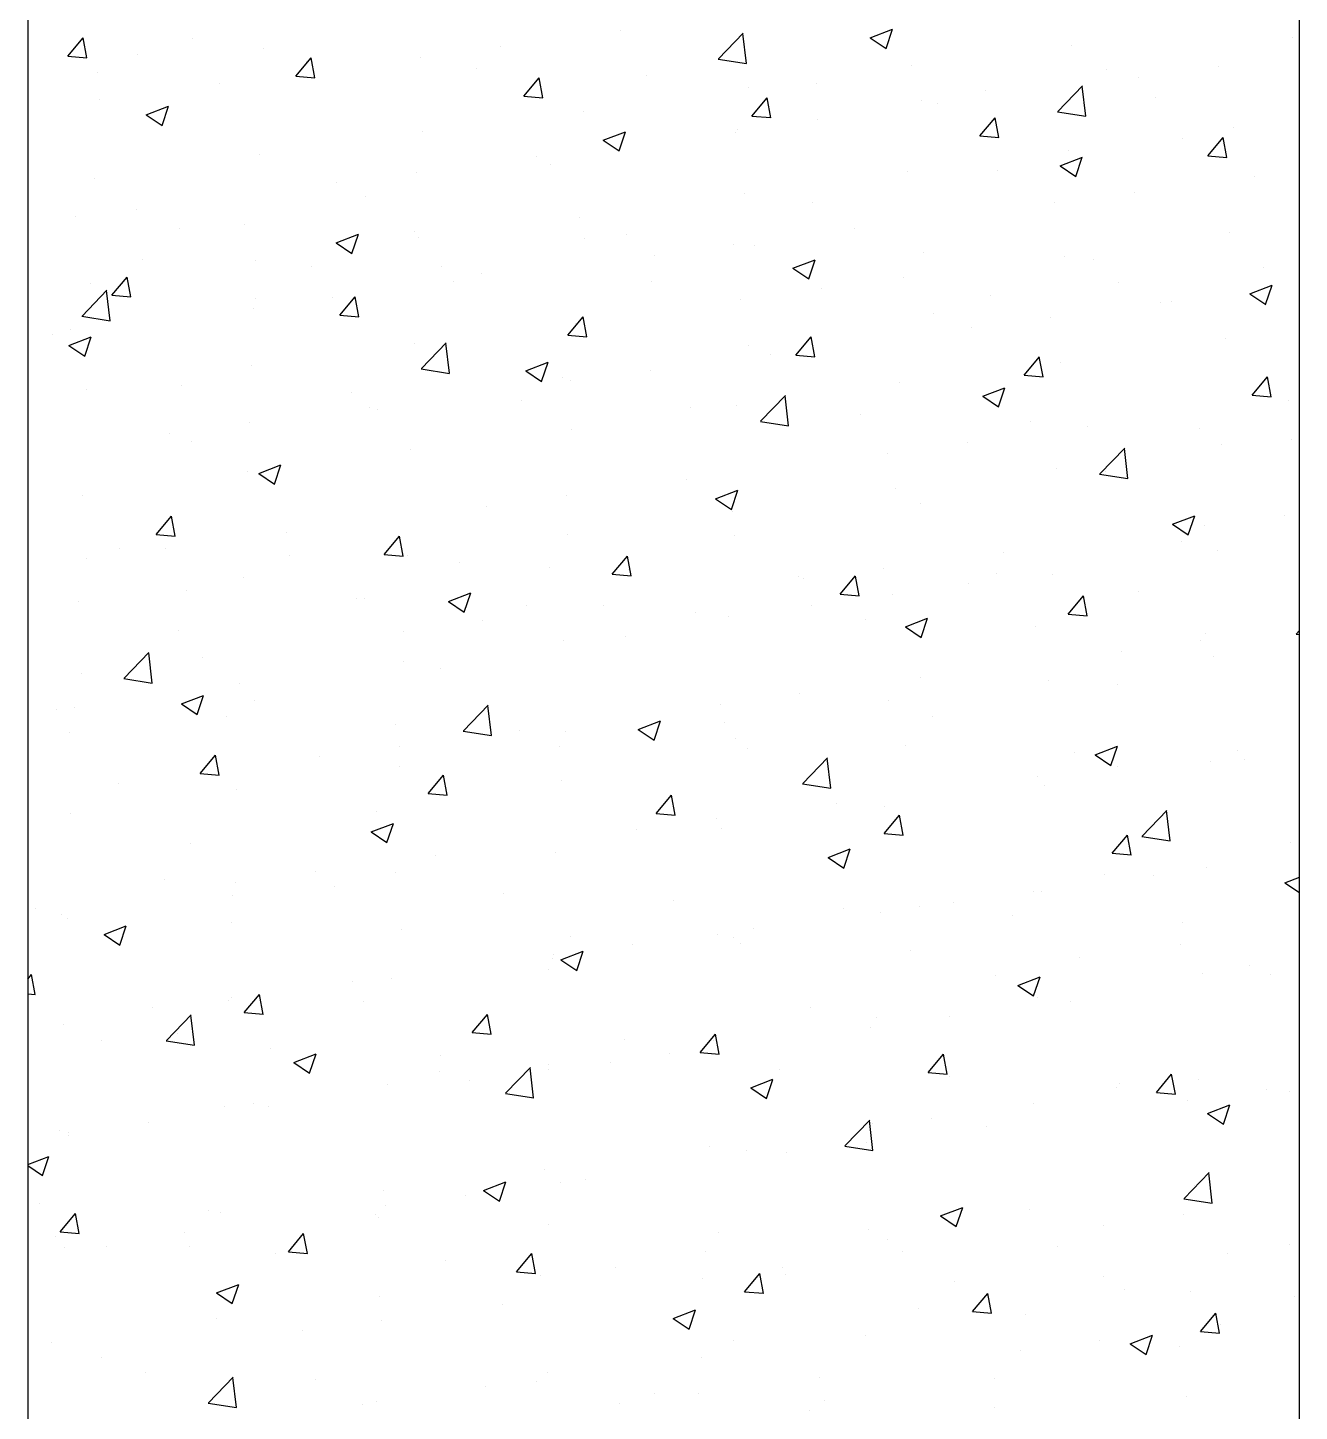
# Model space of a CAD drawing. Header units: millimetres. Extents: x 331487 to 517269, y 198509 to 399936.
# Drawn here: x 419945.7 to 420345.7, y 388066.4 to 388501.7 of the extents above; entities that cross this region are included whole.
import ezdxf

# ---------------------------------------------------------------- set-up
doc = ezdxf.new("R2010")
doc.units = ezdxf.units.MM
doc.header["$MEASUREMENT"] = 0
doc.layers.add('COLUMN', color=6, linetype='Continuous')

msp = doc.modelspace()

# ---------------------------------------------------------------- linework, layer by layer
at = {"layer": 'COLUMN'}
for p, q in [((419945.71, 399936.48), (419945.71, 381283.05)), ((420345.71, 381283.05), (420345.71, 399936.48))]:
    msp.add_line(p, q, dxfattribs=at)
at = {"layer": 'COLUMN', "color": 2, "linetype": 'Continuous'}
for p, q in [((420132.2, 388500.66), (420132.2, 388500.66)), ((420163.01, 388491.84), (420170.8, 388499.96)), ((420171.81, 388490.37), (420170.71, 388499.86)), ((420210.76, 388498.51), (420217.77, 388501.2)), ((420215.73, 388495.15), (420217.76, 388501.2)), ((419958.33, 388492.73), (419963.15, 388498.47)), ((419964.3, 388492.2), (419963.14, 388498.47)), ((419997.63, 388498.26), (419997.63, 388498.26)), ((420019.76, 388495.14), (420019.76, 388495.14)), ((420094.33, 388495.67), (420094.33, 388495.67)), ((420210.76, 388498.51), (420215.74, 388495.16)), ((420274.19, 388496.23), (420274.19, 388496.23)), ((420343.41, 388498.65), (420343.41, 388498.65)), ((419958.33, 388492.73), (419964.3, 388492.2)), ((419980.15, 388493.26), (419980.15, 388493.26)), ((420030.05, 388486.45), (420034.87, 388492.2)), ((420033.53, 388491), (420033.53, 388491)), ((420036.03, 388485.92), (420034.87, 388492.19)), ((420069.29, 388492.38), (420069.29, 388492.38)), ((420162.92, 388491.75), (420171.82, 388490.37)), ((419967.82, 388487.64), (419967.82, 388487.64)), ((420030.05, 388486.45), (420036.03, 388485.93)), ((420086.92, 388488.75), (420086.92, 388488.75)), ((420140.3, 388486.49), (420140.3, 388486.49)), ((420223.68, 388489.83), (420223.68, 388489.83)), ((420285.09, 388488.64), (420285.09, 388488.64)), ((420295.11, 388486.13), (420295.11, 388486.13)), ((420320.15, 388489.42), (420320.15, 388489.42)), ((420006.14, 388484.06), (420006.14, 388484.06)), ((420101.78, 388480.18), (420106.6, 388485.92)), ((420107.75, 388479.65), (420106.6, 388485.91)), ((420172.34, 388482.79), (420172.34, 388482.79)), ((420193.68, 388484.24), (420193.68, 388484.24)), ((420247.06, 388481.98), (420247.06, 388481.98)), ((420269.74, 388475.29), (420277.53, 388483.41)), ((420278.54, 388473.82), (420277.43, 388483.31)), ((419968.27, 388479.08), (419968.27, 388479.08)), ((420101.78, 388480.18), (420107.76, 388479.65)), ((420173.51, 388473.9), (420178.33, 388479.65)), ((420179.48, 388473.37), (420178.32, 388479.64)), ((420226.77, 388478.63), (420226.77, 388478.63)), ((420231.96, 388477.81), (420231.96, 388477.81)), ((420300.44, 388479.72), (420300.44, 388479.72)), ((419983.03, 388474.27), (419990.03, 388476.95)), ((419983.03, 388474.27), (419988, 388470.91)), ((419988, 388470.91), (419990.03, 388476.95)), ((420120.4, 388475.29), (420120.4, 388475.29)), ((420173.51, 388473.9), (420179.48, 388473.38)), ((420245.23, 388467.63), (420250.05, 388473.37)), ((420251.21, 388467.1), (420250.05, 388473.36)), ((420269.65, 388475.19), (420278.54, 388473.81)), ((420069.89, 388468.89), (420069.89, 388468.89)), ((420126.74, 388466.26), (420133.74, 388468.95)), ((420131.71, 388462.9), (420133.74, 388468.94)), ((420169.05, 388469.53), (420169.05, 388469.53)), ((420194.08, 388472.83), (420194.08, 388472.83)), ((420324.92, 388470.44), (420324.92, 388470.44)), ((420126.74, 388466.26), (420131.72, 388462.9)), ((420168.45, 388468.62), (420168.45, 388468.62)), ((420245.23, 388467.63), (420251.21, 388467.1)), ((420309.05, 388466.69), (420309.05, 388466.69)), ((420316.96, 388461.35), (420321.78, 388467.1)), ((420322.93, 388460.82), (420321.77, 388467.09)), ((420018.55, 388461.85), (420018.55, 388461.85)), ((420105.89, 388461.22), (420105.89, 388461.22)), ((420270.45, 388458.25), (420277.46, 388460.94)), ((420272.98, 388462.94), (420272.98, 388462.94)), ((420275.42, 388454.89), (420277.45, 388460.93)), ((420316.96, 388461.35), (420322.93, 388460.83)), ((420068.02, 388456.23), (420068.02, 388456.23)), ((420110.14, 388458.61), (420110.14, 388458.61)), ((420222.47, 388456.54), (420222.47, 388456.54)), ((420250.73, 388456.68), (420250.73, 388456.68)), ((420270.45, 388458.25), (420275.43, 388454.89)), ((419966.61, 388454.35), (419966.61, 388454.35)), ((420042.99, 388452.94), (420042.99, 388452.94)), ((420331.71, 388454.97), (420331.71, 388454.97)), ((420051.82, 388448.6), (420051.82, 388448.6)), ((420171.12, 388449.5), (420171.12, 388449.5)), ((420293.84, 388449.98), (420293.84, 388449.98)), ((419979.83, 388444.62), (419979.83, 388444.62)), ((420192.42, 388446.66), (420192.42, 388446.66)), ((420268.8, 388446.69), (420268.8, 388446.69)), ((419960.68, 388442.16), (419960.68, 388442.16)), ((419993.5, 388438.59), (419993.5, 388438.59)), ((420014.06, 388439.9), (420014.06, 388439.9)), ((420119.18, 388442), (420119.18, 388442)), ((420205.65, 388438.37), (420205.65, 388438.37)), ((420042.72, 388434), (420049.72, 388436.69)), ((420042.72, 388434), (420047.69, 388430.65)), ((420047.69, 388430.65), (420049.72, 388436.69)), ((420067.44, 388437.65), (420067.44, 388437.65)), ((420068.67, 388435.6), (420068.67, 388435.6)), ((420120.82, 388435.39), (420120.82, 388435.39)), ((420134.1, 388436.65), (420134.1, 388436.65)), ((420323.7, 388437.15), (420323.7, 388437.15)), ((420142.74, 388430.09), (420142.74, 388430.09)), ((420167.78, 388433.39), (420167.78, 388433.39)), ((420174.21, 388433.14), (420174.21, 388433.14)), ((420227.59, 388430.88), (420227.59, 388430.88)), ((420271.76, 388429.65), (420271.76, 388429.65)), ((419981.76, 388428.73), (419981.76, 388428.73)), ((420017.33, 388428.56), (420017.33, 388428.56)), ((420035.14, 388426.47), (420035.14, 388426.47)), ((420075.78, 388426.64), (420075.78, 388426.64)), ((420186.43, 388426), (420193.43, 388428.68)), ((420186.43, 388426), (420191.41, 388422.64)), ((420191.4, 388422.64), (420193.43, 388428.68)), ((420280.97, 388428.63), (420280.97, 388428.63)), ((420334.35, 388426.37), (420334.35, 388426.37)), ((419965.39, 388421.06), (419965.39, 388421.06)), ((419972.2, 388417.51), (419977.02, 388423.25)), ((419978.18, 388416.98), (419977.02, 388423.25)), ((420079.59, 388421.78), (420079.59, 388421.78)), ((420088.53, 388424.21), (420088.53, 388424.21)), ((420141.91, 388421.96), (420141.91, 388421.96)), ((420221.25, 388423.25), (420221.25, 388423.25)), ((420288.93, 388421.68), (420288.93, 388421.68)), ((419962.82, 388410.98), (419970.61, 388419.1)), ((419971.62, 388409.51), (419970.52, 388419)), ((419972.2, 388417.51), (419978.18, 388416.99)), ((420017.46, 388416.63), (420017.46, 388416.63)), ((420041.71, 388416.79), (420041.71, 388416.79)), ((420043.93, 388411.23), (420048.75, 388416.98)), ((420049.9, 388410.7), (420048.75, 388416.97)), ((420195.29, 388419.7), (420195.29, 388419.7)), ((420248.67, 388417.45), (420248.67, 388417.45)), ((420330.15, 388417.99), (420337.15, 388420.67)), ((420330.15, 388417.99), (420335.12, 388414.63)), ((420335.11, 388414.63), (420337.14, 388420.67)), ((420016.68, 388413.49), (420016.68, 388413.49)), ((420169.91, 388416.21), (420169.91, 388416.21)), ((420302.06, 388415.19), (420302.06, 388415.19)), ((420305.41, 388415.53), (420305.41, 388415.53)), ((419962.73, 388410.89), (419971.63, 388409.51)), ((420043.93, 388411.23), (420049.91, 388410.71)), ((420115.65, 388404.96), (420120.48, 388410.7)), ((420117.97, 388408.71), (420117.97, 388408.71)), ((420121.63, 388404.43), (420120.47, 388410.7)), ((420230.61, 388411.67), (420230.61, 388411.67)), ((420267.53, 388410.54), (420267.53, 388410.54)), ((419953.53, 388405.18), (419953.53, 388405.18)), ((419958.7, 388401.75), (419965.7, 388404.44)), ((419959.14, 388406.62), (419959.14, 388406.62)), ((419963.67, 388398.39), (419965.69, 388404.44)), ((420115.65, 388404.96), (420121.63, 388404.44)), ((420187.38, 388398.68), (420192.2, 388404.43)), ((420193.35, 388398.15), (420192.2, 388404.42)), ((420242.5, 388407.25), (420242.5, 388407.25)), ((420322.48, 388403.86), (420322.48, 388403.86)), ((419958.7, 388401.75), (419963.67, 388398.4)), ((420067.46, 388402.31), (420067.46, 388402.31)), ((420069.55, 388394.43), (420077.34, 388402.55)), ((420078.35, 388392.96), (420077.24, 388402.45)), ((420172.29, 388401.66), (420172.29, 388401.66)), ((420016.11, 388395.27), (420016.11, 388395.27)), ((420102.41, 388393.74), (420109.41, 388396.43)), ((420107.38, 388390.39), (420109.41, 388396.43)), ((420179.34, 388398.93), (420179.34, 388398.93)), ((420187.38, 388398.68), (420193.36, 388398.16)), ((420259.11, 388392.41), (420263.93, 388398.15)), ((420265.08, 388391.88), (420263.92, 388398.15)), ((420270.54, 388396.36), (420270.54, 388396.36)), ((420069.46, 388394.33), (420078.35, 388392.95)), ((420102.41, 388393.74), (420107.38, 388390.39)), ((420113.97, 388391.65), (420113.97, 388391.65)), ((420116.44, 388390.65), (420116.44, 388390.65)), ((420141.47, 388393.95), (420141.47, 388393.95)), ((420259.11, 388392.41), (420265.08, 388391.88)), ((420330.83, 388386.13), (420335.65, 388391.88)), ((420336.81, 388385.6), (420335.65, 388391.87)), ((419964.17, 388387.77), (419964.17, 388387.77)), ((419994.16, 388389.07), (419994.16, 388389.07)), ((420047.55, 388386.82), (420047.55, 388386.82)), ((420220.03, 388389.96), (420220.03, 388389.96)), ((420246.12, 388385.73), (420253.12, 388388.42)), ((420251.09, 388382.38), (420253.12, 388388.42)), ((420330.83, 388386.13), (420336.81, 388385.61)), ((420053.28, 388382.34), (420053.28, 388382.34)), ((420100.93, 388384.56), (420100.93, 388384.56)), ((420154.31, 388382.31), (420154.31, 388382.31)), ((420168.69, 388382.92), (420168.69, 388382.92)), ((420176.27, 388377.88), (420184.06, 388385.99)), ((420185.07, 388376.4), (420183.97, 388385.9)), ((420246.12, 388385.73), (420251.1, 388382.38)), ((420342.25, 388384.4), (420342.25, 388384.4)), ((420015.41, 388377.35), (420015.41, 388377.35)), ((420055.65, 388381.64), (420055.65, 388381.64)), ((420176.18, 388377.78), (420185.07, 388376.4)), ((420207.69, 388380.05), (420207.69, 388380.05)), ((420261.08, 388377.79), (420261.08, 388377.79)), ((419990.37, 388374.05), (419990.37, 388374.05)), ((420116.75, 388375.42), (420116.75, 388375.42)), ((420279.1, 388376.09), (420279.1, 388376.09)), ((420314.46, 388375.54), (420314.46, 388375.54)), ((419997.33, 388371.63), (419997.33, 388371.63)), ((420066.24, 388369.02), (420066.24, 388369.02)), ((420241.22, 388371.1), (420241.22, 388371.1)), ((420283, 388361.33), (420290.78, 388369.44)), ((420291.8, 388359.85), (420290.69, 388369.35)), ((420321.27, 388370.57), (420321.27, 388370.57)), ((420343.12, 388372.02), (420343.12, 388372.02)), ((420216.19, 388367.81), (420216.19, 388367.81)), ((420014.9, 388361.98), (420014.9, 388361.98)), ((420018.39, 388361.49), (420025.39, 388364.18)), ((420018.39, 388361.49), (420023.36, 388358.13)), ((420023.36, 388358.13), (420025.38, 388364.18)), ((420269.33, 388363.07), (420269.33, 388363.07)), ((420282.9, 388361.23), (420291.8, 388359.85)), ((420284.8, 388362.01), (420284.8, 388362.01)), ((420153.04, 388359.49), (420153.04, 388359.49)), ((420162.1, 388353.48), (420169.1, 388356.17)), ((420167.07, 388350.12), (420169.1, 388356.17)), ((420218.82, 388356.67), (420218.82, 388356.67)), ((419962.96, 388354.48), (419962.96, 388354.48)), ((420090.13, 388351.21), (420090.13, 388351.21)), ((420115.16, 388354.5), (420115.16, 388354.5)), ((420162.1, 388353.48), (420167.08, 388350.13)), ((420226.48, 388352), (420226.48, 388352)), ((419986.08, 388342.29), (419990.9, 388348.03)), ((419992.05, 388341.76), (419990.9, 388348.03)), ((420167.47, 388349.63), (420167.47, 388349.63)), ((420305.81, 388345.47), (420312.82, 388348.16)), ((420310.78, 388342.12), (420312.81, 388348.16)), ((420340.98, 388348.26), (420340.98, 388348.26)), ((420026.97, 388342.89), (420026.97, 388342.89)), ((420305.81, 388345.47), (420310.79, 388342.12)), ((420315.95, 388344.96), (420315.95, 388344.96)), ((419986.08, 388342.29), (419992.05, 388341.77)), ((420057.8, 388336.01), (420062.62, 388341.76)), ((420063.78, 388335.48), (420062.62, 388341.75)), ((420115.54, 388342.13), (420115.54, 388342.13)), ((420168.16, 388341.99), (420168.16, 388341.99)), ((420308.76, 388340.06), (420308.76, 388340.06)), ((419964.07, 388334.61), (419964.07, 388334.61)), ((419974.69, 388337.97), (419974.69, 388337.97)), ((419989.1, 388337.91), (419989.1, 388337.91)), ((420028.07, 388335.72), (420028.07, 388335.72)), ((420057.8, 388336.01), (420063.78, 388335.49)), ((420065.03, 388335.73), (420065.03, 388335.73)), ((420129.53, 388329.74), (420134.35, 388335.48)), ((420135.5, 388329.21), (420134.35, 388335.48)), ((420252.79, 388336.65), (420252.79, 388336.65)), ((420320.05, 388337.28), (420320.05, 388337.28)), ((420081.46, 388333.46), (420081.46, 388333.46)), ((420109.84, 388331.98), (420109.84, 388331.98)), ((420129.53, 388329.74), (420135.51, 388329.22)), ((420134.84, 388331.21), (420134.84, 388331.21)), ((420214.92, 388331.66), (420214.92, 388331.66)), ((420250.44, 388330.05), (420250.44, 388330.05)), ((420268.11, 388329.78), (420268.11, 388329.78)), ((420013.68, 388328.69), (420013.68, 388328.69)), ((420188.22, 388328.95), (420188.22, 388328.95)), ((420189.88, 388328.36), (420189.88, 388328.36)), ((420201.26, 388323.46), (420206.08, 388329.21)), ((420207.23, 388322.93), (420206.07, 388329.2)), ((420241.6, 388326.69), (420241.6, 388326.69)), ((419961.74, 388321.19), (419961.74, 388321.19)), ((419995.78, 388324.54), (419995.78, 388324.54)), ((420049.16, 388322.28), (420049.16, 388322.28)), ((420051.52, 388321.97), (420051.52, 388321.97)), ((420078.08, 388321.23), (420085.08, 388323.92)), ((420078.08, 388321.23), (420083.05, 388317.87)), ((420083.05, 388317.87), (420085.08, 388323.91)), ((420201.26, 388323.46), (420207.23, 388322.94)), ((420217.6, 388323.38), (420217.6, 388323.38)), ((420272.98, 388317.19), (420277.8, 388322.93)), ((420278.96, 388316.66), (420277.8, 388322.93)), ((420294.98, 388324.44), (420294.98, 388324.44)), ((420102.54, 388320.03), (420102.54, 388320.03)), ((420126.73, 388320.05), (420126.73, 388320.05)), ((420155.92, 388317.77), (420155.92, 388317.77)), ((420192.12, 388320.04), (420192.12, 388320.04)), ((420272.98, 388317.19), (420278.96, 388316.67)), ((420088.86, 388315.06), (420088.86, 388315.06)), ((420166.26, 388316.34), (420166.26, 388316.34)), ((420209.3, 388315.52), (420209.3, 388315.52)), ((420221.79, 388313.22), (420228.79, 388315.91)), ((420221.79, 388313.22), (420226.77, 388309.86)), ((420226.76, 388309.86), (420228.79, 388315.9)), ((420262.69, 388313.26), (420262.69, 388313.26)), ((420344.71, 388310.91), (420345.71, 388312.1)), ((419993.2, 388311.96), (419993.2, 388311.96)), ((420063.82, 388311.77), (420063.82, 388311.77)), ((420114.32, 388308.84), (420114.32, 388308.84)), ((420133.8, 388310.03), (420133.8, 388310.03)), ((420314.67, 388308.82), (420314.67, 388308.82)), ((420316.07, 388311.01), (420316.07, 388311.01)), ((420344.71, 388310.91), (420345.71, 388310.83)), ((419976.08, 388297.02), (419983.87, 388305.13)), ((419984.88, 388295.54), (419983.78, 388305.04)), ((420000.67, 388303.45), (420000.67, 388303.45)), ((420289.64, 388305.52), (420289.64, 388305.52)), ((420318.84, 388303.99), (420318.84, 388303.99)), ((420063.81, 388302.44), (420063.81, 388302.44)), ((420075.48, 388300.01), (420075.48, 388300.01)), ((419962.79, 388298.47), (419962.79, 388298.47)), ((419975.99, 388296.92), (419984.88, 388295.54)), ((420012.47, 388295.4), (420012.47, 388295.4)), ((420226.48, 388297.2), (420226.48, 388297.2)), ((420266.9, 388296.49), (420266.9, 388296.49)), ((420288.63, 388295.05), (420288.63, 388295.05)), ((419994.06, 388288.97), (420001.06, 388291.66)), ((419999.03, 388285.62), (420001.05, 388291.66)), ((420188.61, 388292.22), (420188.61, 388292.22)), ((419954.8, 388287.14), (419954.8, 388287.14)), ((419960.53, 388287.9), (419960.53, 388287.9)), ((419994.06, 388288.97), (419999.03, 388285.62)), ((420017.16, 388290), (420017.16, 388290)), ((420082.8, 388280.47), (420090.59, 388288.58)), ((420091.61, 388278.99), (420090.5, 388288.49)), ((420163.58, 388288.92), (420163.58, 388288.92)), ((420216.39, 388290.09), (420216.39, 388290.09)), ((420008.18, 388284.89), (420008.18, 388284.89)), ((420061.56, 388282.63), (420061.56, 388282.63)), ((420137.77, 388280.97), (420144.77, 388283.65)), ((420142.74, 388277.61), (420144.77, 388283.65)), ((420165.04, 388283.05), (420165.04, 388283.05)), ((420230.31, 388285.04), (420230.31, 388285.04)), ((419958.85, 388279.99), (419958.85, 388279.99)), ((420082.71, 388280.37), (420091.61, 388278.99)), ((420100.42, 388280.61), (420100.42, 388280.61)), ((420114.94, 388280.38), (420114.94, 388280.38)), ((420137.77, 388280.97), (420142.74, 388277.61)), ((420168.32, 388278.12), (420168.32, 388278.12)), ((420062.55, 388275.62), (420062.55, 388275.62)), ((420113.1, 388275.55), (420113.1, 388275.55)), ((420171.99, 388275.03), (420171.99, 388275.03)), ((420221.71, 388275.86), (420221.71, 388275.86)), ((420275.09, 388273.61), (420275.09, 388273.61)), ((420281.48, 388272.96), (420288.48, 388275.64)), ((420281.48, 388272.96), (420286.46, 388269.6)), ((420286.45, 388269.6), (420288.48, 388275.64)), ((420326.24, 388274.36), (420326.24, 388274.36)), ((419999.95, 388267.07), (420004.77, 388272.82)), ((420005.93, 388266.54), (420004.77, 388272.81)), ((420037.51, 388272.33), (420037.51, 388272.33)), ((420062.59, 388269.15), (420062.59, 388269.15)), ((420189.53, 388263.91), (420197.32, 388272.03)), ((420198.33, 388262.44), (420197.23, 388271.94)), ((420288.37, 388269.37), (420288.37, 388269.37)), ((420317.62, 388270.7), (420317.62, 388270.7)), ((420328.47, 388271.35), (420328.47, 388271.35)), ((419999.95, 388267.07), (420005.93, 388266.55)), ((420071.68, 388260.79), (420076.5, 388266.54)), ((420077.65, 388260.26), (420076.5, 388266.53)), ((420113.67, 388265.02), (420113.67, 388265.02)), ((420263.33, 388266.08), (420263.33, 388266.08)), ((419974.36, 388264.01), (419974.36, 388264.01)), ((420011.25, 388262.11), (420011.25, 388262.11)), ((420071.68, 388260.8), (420077.66, 388260.27)), ((420143.4, 388254.52), (420148.23, 388260.27)), ((420149.38, 388253.99), (420148.22, 388260.26)), ((420189.44, 388263.82), (420198.33, 388262.44)), ((420265.68, 388263.2), (420265.68, 388263.2)), ((420200.18, 388257.76), (420200.18, 388257.76)), ((420215.17, 388256.8), (420215.17, 388256.8)), ((420296.25, 388247.36), (420304.04, 388255.48)), ((419959.31, 388254.61), (419959.31, 388254.61)), ((420053.75, 388248.71), (420060.75, 388251.4)), ((420055.36, 388255.01), (420055.36, 388255.01)), ((420058.72, 388245.36), (420060.74, 388251.4)), ((420143.4, 388254.52), (420149.38, 388254)), ((420162.3, 388252.78), (420162.3, 388252.78)), ((420215.13, 388248.24), (420219.95, 388253.99)), ((420221.1, 388247.71), (420219.95, 388253.98)), ((420305.05, 388245.89), (420303.95, 388255.39)), ((420053.75, 388248.71), (420058.72, 388245.36)), ((420137.27, 388249.48), (420137.27, 388249.48)), ((420163.83, 388249.76), (420163.83, 388249.76)), ((420215.13, 388248.24), (420221.11, 388247.72)), ((420286.86, 388241.97), (420291.68, 388247.71)), ((420292.83, 388241.44), (420291.67, 388247.71)), ((420296.16, 388247.27), (420305.06, 388245.89)), ((419997.04, 388245), (419997.04, 388245)), ((420197.46, 388240.7), (420204.46, 388243.39)), ((420202.43, 388237.35), (420204.46, 388243.39)), ((420342.82, 388245.39), (420342.82, 388245.39)), ((420074.12, 388241.17), (420074.12, 388241.17)), ((420111.89, 388242.26), (420111.89, 388242.26)), ((420197.46, 388240.7), (420202.43, 388237.35)), ((420286.86, 388241.97), (420292.83, 388241.45)), ((419988.7, 388233.79), (419988.7, 388233.79)), ((420036.24, 388236.18), (420036.24, 388236.18)), ((420061.38, 388235.86), (420061.38, 388235.86)), ((420284.5, 388235.38), (420284.5, 388235.38)), ((420299.93, 388234.92), (420299.93, 388234.92)), ((420316.4, 388237.41), (420316.4, 388237.41)), ((420341.17, 388232.69), (420345.71, 388234.44)), ((420011.21, 388232.89), (420011.21, 388232.89)), ((420042.09, 388231.53), (420042.09, 388231.53)), ((420262.06, 388229.93), (420262.06, 388229.93)), ((420264.46, 388229.91), (420264.46, 388229.91)), ((420341.17, 388232.69), (420345.71, 388229.64)), ((420010.03, 388228.82), (420010.03, 388228.82)), ((420095.47, 388229.28), (420095.47, 388229.28)), ((420148.85, 388227.02), (420148.85, 388227.02)), ((420226.18, 388225.37), (420226.18, 388225.37)), ((420237.03, 388226.64), (420237.03, 388226.64)), ((419948.05, 388224.57), (419948.05, 388224.57)), ((419956.41, 388222.61), (419956.41, 388222.61)), ((419958.09, 388221.32), (419958.09, 388221.32)), ((420202.23, 388224.76), (420202.23, 388224.76)), ((420213.95, 388223.51), (420213.95, 388223.51)), ((420255.62, 388222.51), (420255.62, 388222.51)), ((419969.72, 388216.46), (419976.73, 388219.15)), ((419969.73, 388216.46), (419974.7, 388213.1)), ((419974.69, 388213.1), (419976.72, 388219.15)), ((420009.79, 388220.35), (420009.79, 388220.35)), ((420063.17, 388218.1), (420063.17, 388218.1)), ((420162.61, 388216.47), (420162.61, 388216.47)), ((420173.87, 388218.32), (420173.87, 388218.32)), ((420309, 388220.25), (420309, 388220.25)), ((420116.55, 388215.84), (420116.55, 388215.84)), ((420136, 388213.34), (420136, 388213.34)), ((420167.86, 388215.36), (420167.86, 388215.36)), ((420169.94, 388213.59), (420169.94, 388213.59)), ((420308.46, 388213.43), (420308.46, 388213.43)), ((420110.67, 388208.97), (420110.67, 388208.97)), ((420110.96, 388210.04), (420110.96, 388210.04)), ((420113.44, 388208.45), (420120.44, 388211.14)), ((420113.44, 388208.45), (420118.41, 388205.1)), ((420118.41, 388205.09), (420120.43, 388211.14)), ((420223.32, 388211.33), (420223.32, 388211.33)), ((420276.7, 388209.08), (420276.7, 388209.08)), ((419945.71, 388202.42), (419946.92, 388203.87)), ((419948.08, 388197.6), (419946.92, 388203.86)), ((420109.55, 388205.35), (420109.55, 388205.35)), ((420250.14, 388203.42), (420250.14, 388203.42)), ((420315.19, 388204.12), (420315.19, 388204.12)), ((420330.08, 388206.82), (420330.08, 388206.82)), ((420336.78, 388203.79), (420336.78, 388203.79)), ((420047.81, 388201.73), (420047.81, 388201.73)), ((420060.16, 388202.57), (420060.16, 388202.57)), ((420257.15, 388200.44), (420264.15, 388203.13)), ((420257.15, 388200.44), (420262.13, 388197.09)), ((420262.12, 388197.09), (420264.15, 388203.13)), ((419945.71, 388197.81), (419948.08, 388197.6)), ((420008.82, 388195.53), (420008.82, 388195.53)), ((420009.93, 388196.74), (420009.93, 388196.74)), ((420013.83, 388191.85), (420018.65, 388197.6)), ((420019.8, 388191.32), (420018.65, 388197.59)), ((420051.23, 388195.34), (420051.23, 388195.34)), ((420263.25, 388196.62), (420263.25, 388196.62)), ((420273.63, 388195.48), (420273.63, 388195.48)), ((419984.9, 388193.44), (419984.9, 388193.44)), ((419989.34, 388183.05), (419997.13, 388191.17)), ((419998.14, 388181.58), (419997.04, 388191.08)), ((420013.83, 388191.85), (420019.81, 388191.33)), ((420085.55, 388185.58), (420090.37, 388191.32)), ((420091.53, 388185.05), (420090.37, 388191.31)), ((420191.83, 388193.41), (420191.83, 388193.41)), ((420212.74, 388190.22), (420212.74, 388190.22)), ((420235.75, 388190.49), (420235.75, 388190.49)), ((419956.88, 388188.03), (419956.88, 388188.03)), ((420210.72, 388187.2), (420210.72, 388187.2)), ((419968.81, 388182.96), (419968.81, 388182.96)), ((419989.25, 388182.96), (419998.14, 388181.58)), ((419992.91, 388185.33), (419992.91, 388185.33)), ((420085.55, 388185.58), (420091.53, 388185.05)), ((420133.51, 388183.4), (420133.51, 388183.4)), ((420157.28, 388179.3), (420162.1, 388185.05)), ((420161.39, 388183.18), (420161.39, 388183.18)), ((420163.25, 388178.77), (420162.1, 388185.04)), ((420022.19, 388180.7), (420022.19, 388180.7)), ((420029.42, 388176.2), (420036.42, 388178.89)), ((420034.38, 388172.84), (420036.41, 388178.88)), ((420075.57, 388178.44), (420075.57, 388178.44)), ((420147.56, 388178.88), (420147.56, 388178.88)), ((420157.28, 388179.3), (420163.26, 388178.78)), ((420229.01, 388173.03), (420233.83, 388178.77)), ((420234.98, 388172.49), (420233.82, 388178.76)), ((420029.42, 388176.2), (420034.39, 388172.84)), ((420075.19, 388173.39), (420075.19, 388173.39)), ((420096.06, 388166.5), (420103.85, 388174.62)), ((420104.86, 388165.03), (420103.76, 388174.53)), ((420109.46, 388175.68), (420109.46, 388175.68)), ((420109.69, 388173.9), (420109.69, 388173.9)), ((420128.96, 388176.19), (420128.96, 388176.19)), ((420182.34, 388173.93), (420182.34, 388173.93)), ((420229.01, 388173.03), (420234.98, 388172.5)), ((420058.95, 388169.28), (420058.95, 388169.28)), ((420084.66, 388170.6), (420084.66, 388170.6)), ((420173.13, 388168.19), (420180.13, 388170.88)), ((420178.1, 388164.83), (420180.13, 388170.87)), ((420235.72, 388171.68), (420235.72, 388171.68)), ((420288.34, 388168.42), (420288.34, 388168.42)), ((420289.1, 388169.42), (420289.1, 388169.42)), ((420300.73, 388166.75), (420305.55, 388172.5)), ((420306.71, 388166.22), (420305.55, 388172.49)), ((420313.97, 388170.83), (420313.97, 388170.83)), ((420095.97, 388166.41), (420104.87, 388165.03)), ((420173.13, 388168.19), (420178.1, 388164.83)), ((420300.73, 388166.75), (420306.71, 388166.23)), ((420310.47, 388164.35), (420310.47, 388164.35)), ((420335.51, 388167.65), (420335.51, 388167.65)), ((420342.49, 388167.17), (420342.49, 388167.17)), ((420007.6, 388162.24), (420007.6, 388162.24)), ((420016.87, 388163.38), (420016.87, 388163.38)), ((420021.5, 388162.29), (420021.5, 388162.29)), ((420262.03, 388163.34), (420262.03, 388163.34)), ((420316.84, 388160.18), (420323.84, 388162.87)), ((420316.84, 388160.18), (420321.82, 388156.82)), ((420321.81, 388156.82), (420323.84, 388162.87)), ((419983.63, 388157.3), (419983.63, 388157.3)), ((420202.79, 388149.95), (420210.58, 388158.07)), ((420211.59, 388148.48), (420210.48, 388157.97)), ((420211.52, 388156.93), (420211.52, 388156.93)), ((420230.02, 388158.41), (420230.02, 388158.41)), ((420247.32, 388156.04), (420247.32, 388156.04)), ((419955.66, 388154.74), (419955.66, 388154.74)), ((419958.55, 388153.36), (419958.55, 388153.36)), ((419958.59, 388154), (419958.59, 388154)), ((420209.45, 388151.05), (420209.45, 388151.05)), ((419945.71, 388144.06), (419952.4, 388146.63)), ((419950.36, 388140.59), (419952.39, 388146.63)), ((420160.18, 388149.89), (420160.18, 388149.89)), ((420171.7, 388148.4), (420171.7, 388148.4)), ((420184.41, 388147.75), (420184.41, 388147.75)), ((420202.7, 388149.85), (420211.59, 388148.47)), ((419945.71, 388143.73), (419950.37, 388140.59)), ((420108.24, 388142.39), (420108.24, 388142.39)), ((420089.11, 388135.94), (420096.11, 388138.62)), ((420094.08, 388132.58), (420096.1, 388138.62)), ((420113.38, 388138.39), (420113.38, 388138.39)), ((420121.26, 388139.44), (420121.26, 388139.44)), ((420309.51, 388133.4), (420317.3, 388141.52)), ((420318.31, 388131.92), (420317.21, 388141.42)), ((420057.73, 388135.99), (420057.73, 388135.99)), ((420083.38, 388134.45), (420083.38, 388134.45)), ((420089.11, 388135.94), (420094.08, 388132.58)), ((420312.76, 388137.54), (420312.76, 388137.54)), ((419949.34, 388131.86), (419949.34, 388131.86)), ((420002.72, 388129.6), (420002.72, 388129.6)), ((420058.35, 388131.16), (420058.35, 388131.16)), ((420232.82, 388127.93), (420239.82, 388130.61)), ((420237.79, 388124.57), (420239.82, 388130.61)), ((420260.82, 388130.05), (420260.82, 388130.05)), ((420309.42, 388133.3), (420318.31, 388131.92)), ((419955.98, 388122.91), (419960.8, 388128.65)), ((419961.95, 388122.38), (419960.79, 388128.64)), ((420006.39, 388128.95), (420006.39, 388128.95)), ((420055.06, 388128.38), (420055.06, 388128.38)), ((420056.1, 388127.35), (420056.1, 388127.35)), ((420109.48, 388125.09), (420109.48, 388125.09)), ((420232.82, 388127.93), (420237.79, 388124.57)), ((420284.17, 388124.91), (420284.17, 388124.91)), ((420309.2, 388128.21), (420309.2, 388128.21)), ((419954.45, 388121.45), (419954.45, 388121.45)), ((419955.98, 388122.91), (419961.95, 388122.38)), ((419995.19, 388122.84), (419995.19, 388122.84)), ((420027.7, 388116.63), (420032.52, 388122.38)), ((420033.68, 388116.1), (420032.52, 388122.37)), ((420162.87, 388122.83), (420162.87, 388122.83)), ((420210.31, 388123.64), (420210.31, 388123.64)), ((420216.25, 388120.58), (420216.25, 388120.58)), ((419957.32, 388117.86), (419957.32, 388117.86)), ((419970.42, 388118.42), (419970.42, 388118.42)), ((419996.74, 388118.37), (419996.74, 388118.37)), ((420023.8, 388116.17), (420023.8, 388116.17)), ((420027.7, 388116.63), (420033.68, 388116.11)), ((420158.96, 388116.6), (420158.96, 388116.6)), ((420221.01, 388116.6), (420221.01, 388116.6)), ((420269.63, 388118.32), (420269.63, 388118.32)), ((420342.53, 388118.77), (420342.53, 388118.77)), ((420077.19, 388113.91), (420077.19, 388113.91)), ((420099.43, 388110.36), (420104.25, 388116.1)), ((420105.4, 388109.83), (420104.25, 388116.09)), ((420323.01, 388116.07), (420323.01, 388116.07)), ((420099.43, 388110.36), (420105.41, 388109.83)), ((420107.02, 388109.11), (420107.02, 388109.11)), ((420130.57, 388111.66), (420130.57, 388111.66)), ((420158.1, 388108.31), (420158.1, 388108.31)), ((420171.16, 388104.08), (420175.98, 388109.83)), ((420177.13, 388103.55), (420175.97, 388109.82)), ((420183.14, 388111.61), (420183.14, 388111.61)), ((420183.95, 388109.4), (420183.95, 388109.4)), ((420284.21, 388108.76), (420284.21, 388108.76)), ((420005.08, 388103.68), (420012.09, 388106.37)), ((420005.08, 388103.68), (420010.06, 388100.33)), ((420010.05, 388100.33), (420012.08, 388106.37)), ((420171.16, 388104.08), (420177.13, 388103.56)), ((420237.33, 388107.15), (420237.33, 388107.15)), ((420242.88, 388097.81), (420247.7, 388103.55)), ((420248.85, 388097.28), (420247.7, 388103.54)), ((420290.71, 388104.89), (420290.71, 388104.89)), ((420311.54, 388104.25), (420311.54, 388104.25)), ((420056.51, 388102.7), (420056.51, 388102.7)), ((420094.95, 388100), (420094.95, 388100)), ((420344.1, 388102.64), (420344.1, 388102.64)), ((420005.17, 388095.66), (420005.17, 388095.66)), ((420057.08, 388095.01), (420057.08, 388095.01)), ((420148.8, 388095.67), (420155.8, 388098.36)), ((420148.8, 388095.67), (420153.77, 388092.32)), ((420153.77, 388092.32), (420155.79, 388098.36)), ((420225.89, 388098.74), (420225.89, 388098.74)), ((420242.88, 388097.81), (420248.86, 388097.28)), ((420259.6, 388096.76), (420259.6, 388096.76)), ((420314.61, 388091.53), (420319.43, 388097.28)), ((420320.58, 388091), (420319.42, 388097.27)), ((420032.04, 388091.72), (420032.04, 388091.72)), ((420209.09, 388090.35), (420209.09, 388090.35)), ((420292.51, 388087.66), (420299.51, 388090.35)), ((420297.48, 388084.31), (420299.51, 388090.35)), ((420314.61, 388091.53), (420320.58, 388091.01)), ((420320.77, 388093.75), (420320.77, 388093.75)), ((419953.23, 388088.17), (419953.23, 388088.17)), ((420167.57, 388088.73), (420167.57, 388088.73)), ((420282.89, 388088.76), (420282.89, 388088.76)), ((420292.51, 388087.66), (420297.48, 388084.31)), ((420308.17, 388086.8), (420308.17, 388086.8)), ((419968.89, 388083.4), (419968.89, 388083.4)), ((420157.75, 388083.31), (420157.75, 388083.31)), ((420257.86, 388085.47), (420257.86, 388085.47)), ((419982.82, 388078.77), (419982.82, 388078.77)), ((420002.6, 388069.09), (420010.39, 388077.21)), ((420011.4, 388067.62), (420010.29, 388077.11)), ((420109.25, 388078.72), (420109.25, 388078.72)), ((420194.7, 388077.15), (420194.7, 388077.15)), ((420036.21, 388076.51), (420036.21, 388076.51)), ((420089.59, 388074.26), (420089.59, 388074.26)), ((420105.81, 388075.82), (420105.81, 388075.82)), ((420249.85, 388076.79), (420249.85, 388076.79)), ((420002.51, 388068.99), (420011.4, 388067.61)), ((420050.93, 388068.71), (420050.93, 388068.71)), ((420055.3, 388069.41), (420055.3, 388069.41)), ((420131.8, 388068.87), (420131.8, 388068.87)), ((420142.97, 388072), (420142.97, 388072)), ((420156.83, 388072.17), (420156.83, 388072.17)), ((420196.35, 388069.75), (420196.35, 388069.75)), ((420310.32, 388070.96), (420310.32, 388070.96)), ((420191.53, 388066.78), (420191.53, 388066.78)), ((420249.73, 388067.49), (420249.73, 388067.49))]:
    msp.add_line(p, q, dxfattribs=at)

doc.saveas('drawing.dxf')
